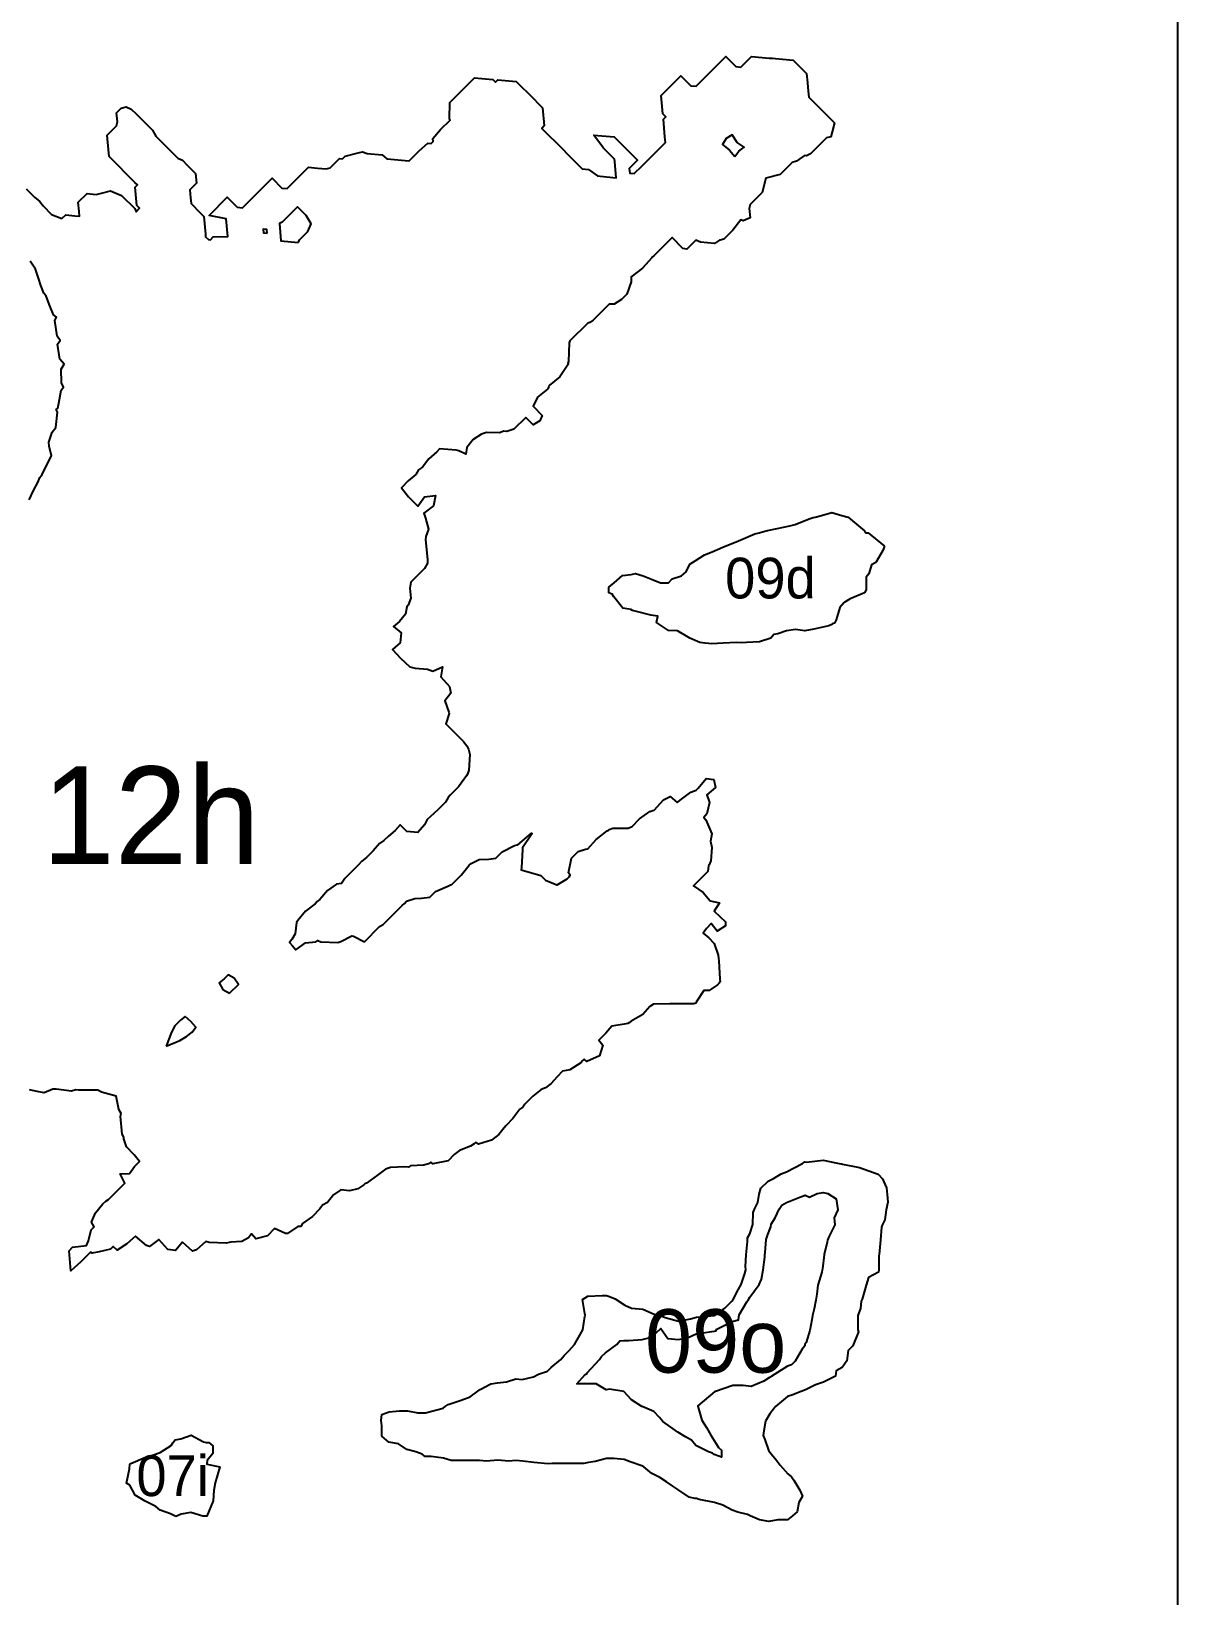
# Model space of a CAD drawing. Header units: millimetres. Extents: x 0 to 500, y 0 to 700.
# Drawn here: x 429.5 to 500, y 156.5 to 252.7 of the extents above; entities that cross this region are included whole.
import ezdxf
from ezdxf.enums import TextEntityAlignment as Align

# ---------------------------------------------------------------- set-up
doc = ezdxf.new("R2010")
doc.units = ezdxf.units.MM
for name, color, linetype in [('CORTE', 1, 'Continuous'), ('GRABADO', 5, 'Continuous'), ('HOJA', 8, 'Continuous')]:
    doc.layers.add(name, color=color, linetype=linetype)

msp = doc.modelspace()

# ---------------------------------------------------------------- linework, layer by layer
at = {"layer": 'CORTE'}
for points in [[(429.171, 242.967), (429.705, 242.433), (429.999, 242.223), (430.209, 241.929), (430.732, 241.405), (431.374, 241.141), (431.606, 241.373), (432.172, 241.319), (432.461, 241.293), (432.435, 241.582), (432.381, 242.149), (432.916, 242.683), (433.469, 242.631), (433.733, 242.696), (434.363, 242.855), (435.044, 242.573), (435.852, 241.766), (435.935, 241.563), (436.147, 241.776), (435.975, 241.949), (435.872, 243.073), (436.017, 243.217), (435.863, 243.37), (435.656, 243.577), (434.497, 244.736), (434.271, 244.962), (434.172, 246.051), (434.153, 246.275), (434.731, 246.854), (434.792, 247.097), (434.739, 247.651), (435.021, 247.933), (435.324, 248.008), (435.635, 247.88), (435.936, 247.579), (436.432, 247.084), (436.934, 246.581), (437.144, 246.209), (438.505, 244.849), (438.779, 244.736), (439.081, 244.435), (439.595, 243.92), (439.649, 243.325), (439.236, 242.912), (439.279, 242.417), (439.311, 242.065), (439.872, 241.505), (440.098, 241.279), (440.197, 240.189), (440.211, 240.027), (440.38, 239.858), (440.507, 239.847), (440.676, 240.016), (441.572, 240.034), (441.472, 241.127), (440.425, 241.337), (441.542, 242.454), (442.155, 241.841), (442.472, 241.812), (444.293, 243.633), (444.906, 243.02), (445.223, 242.991), (446.533, 244.301), (447.099, 244.252), (447.618, 244.203), (447.862, 244.263), (448.44, 244.842), (448.63, 244.825), (448.792, 244.987), (449.583, 245.187), (449.866, 245.257), (450.152, 245.139), (451.073, 245.055), (451.354, 244.814), (451.382, 244.816), (452.716, 244.695), (452.735, 244.696), (453.344, 245.305), (453.887, 245.777), (454.074, 245.759), (454.197, 245.882), (454.179, 246.068), (454.65, 246.612), (455.241, 247.202), (455.203, 247.281), (455.223, 248.275), (456.752, 249.804), (457.876, 249.701), (458.049, 249.528), (458.193, 249.672), (459.317, 249.57), (459.543, 249.344), (460.122, 248.765), (460.928, 247.96), (461.03, 246.836), (460.886, 246.692), (461.246, 246.331), (461.825, 245.752), (462.818, 244.759), (463.378, 244.199), (463.751, 244.165), (464.314, 243.764), (464.471, 243.749), (465.467, 243.659), (465.377, 244.655), (465.363, 244.805), (464.689, 245.479), (464.086, 246.279), (465.343, 246.164), (466.781, 244.727), (466.27, 244.216), (466.296, 243.934), (466.578, 243.908), (467.035, 244.366), (467.208, 244.538), (467.38, 244.711), (468.493, 245.824), (468.48, 245.978), (468.462, 246.168), (468.362, 247.265), (468.506, 247.409), (468.333, 247.582), (468.231, 248.706), (469.447, 249.921), (470.06, 249.308), (470.377, 249.279), (472.198, 251.1), (472.811, 250.487), (473.128, 250.459), (473.783, 251.114), (474.88, 251.014), (475.069, 250.996), (475.259, 250.979), (476.348, 250.88), (477.172, 250.056), (477.225, 249.498), (477.271, 248.967), (477.303, 248.615), (478.886, 247.032), (478.748, 246.476), (478.673, 246.174), (478.391, 246.104), (477.411, 245.123), (477.168, 244.992), (477.039, 245.018), (476.56, 244.664), (476.29, 244.597), (475.548, 243.856), (474.662, 243.634), (474.441, 242.748), (473.699, 242.007), (473.639, 241.763), (473.693, 241.19), (473.277, 241.012), (473.119, 241.065), (472.633, 240.43), (472.087, 239.884), (471.867, 239.822), (471.807, 239.812), (471.505, 239.615), (470.651, 239.692), (470.363, 239.825), (469.804, 239.266), (469.566, 239.312), (468.902, 239.976), (467.784, 238.857), (467.703, 238.796), (467.645, 238.738), (467.088, 238.105), (466.391, 237.564), (466.387, 237.555), (466.375, 237.249), (466.108, 236.491), (465.795, 236.178), (465.34, 235.874), (465.022, 235.874), (464.055, 234.907), (463.848, 234.765), (463.709, 234.714), (462.619, 233.624), (462.566, 233.515), (462.532, 232.353), (462.479, 232.256), (462.521, 232.214), (462.004, 231.407), (461.348, 230.881), (461.325, 230.808), (461.237, 230.659), (460.622, 230.175), (460.353, 229.605), (460.912, 229.046), (460.771, 228.71), (460.35, 228.475), (459.903, 228.922), (459.177, 228.196), (458.728, 228.056), (458.562, 228.081), (458.279, 227.969), (457.481, 227.999), (457.176, 227.892), (456.673, 227.557), (456.273, 227.068), (456.214, 226.66), (455.777, 226.861), (455.627, 226.919), (454.585, 226.984), (454.436, 226.813), (453.93, 226.378), (453.549, 225.862), (453.307, 225.691), (453.138, 225.422), (452.665, 225.015), (452.253, 224.603), (452.697, 224.04), (453.264, 223.473), (453.679, 224.034), (454.358, 224.131), (454.228, 223.482), (453.633, 223.027), (453.729, 222.739), (453.926, 222.049), (453.747, 221.598), (453.742, 221.4), (453.833, 220.401), (453.865, 220.176), (453.849, 219.957), (453.668, 219.632), (452.837, 218.801), (452.777, 218.43), (452.833, 217.807), (452.66, 217.389), (452.589, 217.278), (452.505, 216.819), (452.133, 216.382), (451.776, 216.078), (452.23, 215.671), (452.17, 215.07), (451.703, 214.651), (452.197, 214.114), (452.775, 213.582), (453.099, 213.507), (453.856, 213.438), (454.189, 213.32), (454.785, 213.585), (454.672, 212.978), (455.219, 212.385), (455.288, 211.976), (454.917, 211.491), (455.176, 210.808), (455.184, 210.729), (454.985, 210.089), (456.067, 209.006), (456.277, 208.737), (456.369, 208.537), (456.456, 208.211), (456.404, 207.229), (456.346, 207.056), (456.314, 206.99), (456.258, 206.895), (455.765, 206.207), (455.259, 205.701), (455.121, 205.55), (454.973, 205.276), (454.519, 204.821), (454.023, 204.38), (453.836, 204.212), (453.674, 203.88), (453.268, 203.409), (452.596, 203.47), (452.178, 203.887), (451.875, 203.538), (451.465, 203.182), (451.168, 202.924), (450.907, 202.728), (450.513, 202.284), (450.107, 201.877), (449.827, 201.653), (449.602, 201.402), (448.778, 200.578), (448.57, 200.266), (448.25, 200.23), (447.698, 199.85), (447.226, 199.282), (447.072, 199.169), (446.958, 199.025), (446.359, 198.571), (445.874, 197.988), (445.803, 197.867), (445.719, 197.175), (445.505, 196.826), (445.369, 196.653), (445.544, 196.448), (445.759, 196.193), (445.976, 196.353), (446.344, 196.624), (446.984, 196.688), (447.117, 196.765), (447.293, 196.692), (448.345, 196.652), (448.526, 196.715), (449.197, 197.055), (449.303, 197.036), (449.974, 196.691), (450.908, 197.624), (451.125, 197.752), (452.296, 198.922), (452.442, 199.043), (452.575, 199.189), (453.073, 199.358), (453.49, 199.372), (453.991, 199.428), (454.343, 199.78), (455.111, 200.109), (455.265, 200.196), (455.348, 200.209), (455.928, 200.789), (456.417, 201.403), (456.546, 201.51), (456.656, 201.564), (457.035, 201.753), (457.639, 201.774), (458.061, 201.821), (458.455, 202.215), (459.202, 202.6), (459.381, 202.641), (459.415, 202.647), (460.253, 203.375), (460.291, 203.341), (459.708, 202.467), (459.701, 202.334), (459.644, 201.251), (459.628, 201.108), (460.83, 200.765), (461.118, 200.477), (461.806, 200.194), (461.84, 200.187), (462.449, 200.562), (462.576, 200.688), (462.636, 200.779), (462.526, 200.925), (462.716, 201.836), (463.118, 202.238), (463.573, 202.374), (463.718, 202.41), (464.237, 202.971), (464.908, 203.502), (464.993, 203.542), (465.039, 203.583), (465.252, 203.68), (466.204, 203.68), (466.448, 203.784), (466.903, 204.239), (467.522, 204.697), (467.722, 204.769), (467.788, 204.789), (468.363, 205.406), (468.777, 205.621), (469.221, 205.252), (469.564, 205.514), (470.061, 205.895), (470.384, 206.014), (470.508, 206.138), (471.006, 206.729), (471.461, 206.657), (471.574, 206.165), (471.038, 205.726), (471.208, 205.249), (471.033, 204.55), (470.856, 204.338), (470.981, 204.188), (471.338, 203.318), (471.266, 202.872), (471.348, 202.486), (471.285, 201.669), (471.173, 201.421), (471.148, 201.35), (471.092, 201.007), (470.209, 200.124), (470.817, 199.726), (471.237, 199.209), (471.817, 199.076), (471.49, 198.576), (472.195, 197.911), (472.193, 197.663), (471.664, 197.344), (471.299, 197.807), (471.008, 197.516), (470.806, 197.213), (471.16, 196.926), (471.496, 196.59), (471.729, 195.861), (471.758, 195.688), (471.769, 195.514), (471.843, 194.389), (471.858, 194.218), (471.776, 194.117), (471.697, 194.053), (471.173, 193.69), (470.859, 193.69), (470.387, 192.983), (470.353, 192.913), (470.246, 192.878), (469.007, 192.883), (468.904, 192.878), (468.756, 192.865), (467.748, 192.855), (467.538, 192.704), (467.104, 192.228), (466.378, 191.817), (466.285, 191.734), (466.179, 191.668), (465.951, 191.623), (465.193, 191.5), (464.833, 191.077), (464.388, 190.632), (464.646, 190.339), (464.436, 189.673), (463.652, 189.338), (463.494, 189.471), (463.411, 189.388), (463.295, 189.244), (462.614, 188.827), (462.169, 188.729), (461.808, 188.368), (461.462, 187.983), (461.115, 187.719), (460.842, 187.613), (460.34, 187.208), (459.841, 186.709), (459.713, 186.532), (459.54, 186.396), (459.107, 185.834), (458.685, 185.384), (458.49, 185.144), (458.25, 184.85), (457.789, 184.491), (456.99, 184.25), (456.818, 184.352), (456.72, 184.267), (456.508, 184.133), (455.815, 183.85), (455.502, 183.604), (455.124, 183.226), (454.187, 183.031), (454.065, 183.137), (453.987, 183.058), (453.631, 182.956), (452.805, 182.907), (452.681, 182.829), (452.447, 182.85), (451.58, 182.811), (451.28, 182.715), (450.788, 182.338), (450.104, 181.861), (450.008, 181.807), (449.949, 181.753), (449.563, 181.512), (449.065, 181.387), (448.521, 181.437), (448.067, 181.141), (447.702, 180.656), (447.396, 180.499), (447.239, 180.271), (446.775, 179.808), (446.17, 179.373), (446.058, 179.196), (445.875, 179.179), (445.245, 178.767), (445.129, 178.754), (444.446, 179.057), (444.011, 178.623), (443.29, 178.424), (443.029, 178.739), (442.845, 178.499), (442.431, 178.259), (441.759, 178.215), (441.664, 178.204), (441.472, 178.153), (440.434, 178.211), (440.233, 178.266), (439.642, 177.751), (439.405, 177.675), (438.794, 178.222), (438.351, 177.712), (437.892, 177.766), (437.334, 178.379), (436.766, 177.968), (436.573, 178.021), (435.896, 178.603), (435.359, 178.119), (434.761, 177.727), (434.523, 177.965), (434.355, 177.797), (433.671, 177.626), (433.223, 177.553), (433.137, 177.609), (432.543, 177.015), (431.925, 176.453), (431.811, 177.7), (432.027, 177.916), (432.878, 178.011), (433.004, 178.305), (433.172, 178.98), (433.353, 179.16), (433.183, 179.461), (433.447, 180.02), (433.89, 180.584), (434.078, 180.739), (434.229, 180.839), (435.239, 181.85), (434.956, 182.416), (435.522, 182.446), (435.843, 182.88), (436.149, 183.186), (435.824, 183.599), (435.336, 184.087), (435.17, 184.574), (435.171, 184.684), (435.081, 184.866), (434.981, 185.973), (435.013, 186.132), (434.879, 186.375), (434.714, 187.202), (433.813, 187.439), (433.627, 187.55), (433.572, 187.563), (432.388, 187.574), (432.229, 187.592), (431.955, 187.5), (431.028, 187.624), (430.805, 187.622), (430.284, 187.398), (429.848, 187.485), (429.382, 187.579)], [(429.366, 223.858), (429.63, 224.439), (429.889, 224.921), (430.017, 225.22), (430.074, 225.32), (430.159, 225.421), (430.518, 226.173), (430.735, 226.561), (430.596, 227.162), (430.575, 227.391), (430.781, 228.01), (430.995, 228.304), (431.099, 229.237), (431.017, 229.4), (431.129, 229.495), (431.177, 229.794), (431.327, 230.599), (431.478, 230.778), (431.337, 231.04), (431.331, 231.887), (431.501, 232.188), (431.249, 232.508), (431.096, 233.43), (431.274, 233.647), (431.078, 233.912), (430.944, 234.884), (431.035, 235.077), (430.855, 235.237), (430.634, 235.773), (430.405, 236.369), (430.251, 236.561), (430.074, 237.034), (429.925, 237.48), (429.739, 238.041), (429.411, 238.523)]]:
    msp.add_lwpolyline(points, dxfattribs=at)
for points in [[(472.755, 244.951), (473, 245.297), (473.337, 245.536), (472.9, 245.822), (472.593, 246.29), (472.229, 246.068), (472.003, 245.698), (472.435, 245.357), (472.755, 244.951)], [(445.905, 239.676), (446, 239.852), (446.491, 240.343), (446.694, 240.814), (446.395, 241.341), (445.863, 241.873), (444.921, 240.931), (444.745, 240.836), (444.842, 239.773), (445.905, 239.676)], [(443.99, 240.245), (443.969, 240.472), (443.742, 240.493), (443.763, 240.266), (443.99, 240.245)], [(481.972, 220.999), (481.865, 220.732), (481.423, 219.994), (481.174, 219.856), (481.007, 219.298), (480.845, 219.097), (480.845, 218.317), (480.738, 218.137), (479.862, 217.772), (479.486, 217.537), (479.213, 217.233), (478.987, 216.485), (478.89, 216.284), (478.795, 216.251), (478.763, 216.212), (478.539, 216.105), (477.619, 215.913), (477.061, 215.797), (476.492, 215.876), (475.943, 215.799), (475.4, 215.629), (475.15, 215.577), (474.971, 215.354), (474.283, 215.125), (473.477, 215.08), (473.158, 215.062), (472.842, 215.08), (472.05, 215.041), (471.337, 215.006), (470.925, 215.04), (470.61, 215.093), (469.991, 215.351), (469.784, 215.477), (469.242, 215.805), (468.687, 215.831), (467.95, 216.308), (468.018, 216.704), (467.584, 216.776), (466.715, 216.993), (466.462, 217.057), (466.356, 217.109), (465.874, 217.202), (465.314, 217.903), (465.224, 218.054), (465, 218.147), (465, 218.483), (465.328, 218.758), (465.852, 219.195), (466.384, 219.269), (466.47, 219.297), (466.643, 219.326), (467.117, 219.194), (467.628, 218.982), (468.186, 218.749), (468.678, 218.749), (468.9, 218.995), (469.484, 219.19), (469.762, 219.421), (469.996, 219.909), (470.322, 220.113), (470.9, 220.475), (471.36, 220.667), (472.017, 220.94), (472.27, 221.045), (472.842, 221.284), (473.129, 221.404), (473.992, 221.763), (474.249, 221.834), (474.375, 221.87), (474.759, 221.975), (475.365, 222.101), (476.133, 222.262), (476.47, 222.333), (477.327, 222.689), (477.584, 222.761), (477.71, 222.796), (478.091, 222.901), (478.716, 223.074), (479.34, 222.901), (479.737, 222.792), (479.875, 222.676), (480.744, 221.952), (480.813, 221.837), (480.966, 221.837), (481.972, 220.999)], [(441.687, 193.526), (442.231, 194.07), (441.97, 194.45), (441.594, 194.662), (441.345, 194.413), (441.044, 194.167), (441.264, 193.749), (441.687, 193.526)], [(437.784, 190.274), (438.615, 190.631), (439.039, 190.876), (439.379, 191.143), (439.611, 191.439), (439.31, 191.795), (438.954, 192.096), (438.655, 191.861), (438.321, 191.527), (438.112, 191.138), (437.784, 190.274)], [(451.015, 167.256), (451.053, 167.634), (451.494, 167.798), (452.139, 167.857), (452.63, 167.857), (453.271, 167.724), (453.724, 167.724), (454.421, 167.917), (454.814, 168.026), (454.95, 168.121), (455.136, 168.251), (455.933, 168.506), (456.474, 168.714), (457.028, 169.129), (457.105, 169.174), (457.752, 169.518), (458.171, 169.587), (458.725, 169.649), (459.285, 169.827), (459.687, 169.779), (460.377, 169.944), (460.677, 170.104), (461.233, 170.303), (461.466, 170.524), (462.055, 171.015), (462.269, 171.265), (462.573, 171.564), (462.896, 171.932), (463.141, 172.369), (463.404, 172.839), (463.533, 173.645), (463.555, 173.741), (463.533, 173.837), (463.394, 174.704), (463.716, 174.905), (464.609, 174.942), (464.861, 174.942), (465.057, 174.888), (465.392, 174.733), (465.998, 174.345), (466.401, 174.164), (467.092, 174.1), (467.795, 173.807), (468.008, 173.662), (468.191, 173.709), (468.465, 173.599), (469.3, 173.377), (470.035, 173.517), (470.395, 173.62), (470.611, 173.641), (471.497, 173.726), (471.631, 173.804), (472.141, 174.168), (472.575, 174.59), (472.659, 174.706), (472.966, 175.297), (473.156, 175.624), (473.378, 176.297), (473.439, 176.525), (473.411, 176.731), (473.449, 177.452), (473.534, 178.266), (473.54, 178.377), (473.547, 178.495), (473.674, 178.738), (473.859, 179.312), (473.894, 180.052), (473.963, 180.255), (474.177, 180.67), (474.262, 181.167), (474.36, 181.548), (474.811, 181.971), (475.143, 182.143), (475.605, 182.419), (475.935, 182.557), (476.921, 183.07), (476.985, 183.108), (477.056, 183.167), (477.166, 183.152), (478.194, 183.259), (479.064, 183.078), (479.269, 183.04), (479.315, 183.031), (479.388, 183.018), (480.433, 182.824), (480.999, 182.615), (481.567, 182.404), (481.845, 182.121), (482.084, 181.574), (482.119, 181.158), (482.16, 180.68), (482.058, 180.213), (481.992, 179.605), (481.813, 179.269), (481.771, 179.142), (481.728, 178.366), (481.63, 177.463), (481.627, 177.44), (481.626, 177.422), (481.626, 176.508), (481.588, 176.385), (480.982, 176.048), (480.839, 175.572), (480.585, 174.726), (480.547, 174.632), (480.529, 174.605), (480.487, 174.146), (480.32, 173.726), (480.32, 172.829), (480.368, 172.709), (480.023, 171.846), (479.731, 171.555), (479.657, 170.934), (479.353, 170.512), (478.987, 170.308), (478.944, 169.986), (478.219, 169.623), (477.719, 169.457), (477.109, 169.144), (476.835, 169.039), (476.257, 168.816), (476.003, 168.741), (475.27, 168.13), (475.134, 167.954), (474.917, 167.672), (474.636, 167.23), (474.552, 166.634), (474.51, 166.34), (474.614, 166.096), (474.833, 165.437), (474.916, 165.313), (475.294, 164.841), (475.546, 164.525), (476.019, 163.987), (476.252, 163.793), (476.391, 163.591), (476.756, 162.984), (476.914, 162.621), (476.696, 162.221), (476.599, 161.658), (476.297, 161.406), (475.994, 161.154), (475.411, 161.154), (474.855, 161.051), (474.285, 161.157), (473.711, 161.396), (473.546, 161.484), (472.934, 161.626), (472.601, 161.752), (472.013, 162.064), (471.502, 162.228), (470.561, 162.409), (470.393, 162.466), (470.306, 162.475), (469.949, 162.554), (469.256, 163.017), (468.941, 163.227), (468.549, 163.488), (468.148, 163.756), (467.651, 164.003), (467.159, 164.414), (467.045, 164.468), (466.321, 164.727), (465.945, 164.861), (465.317, 164.936), (464.861, 164.936), (464.16, 164.742), (463.751, 164.673), (463.475, 164.627), (461.521, 164.627), (461.286, 164.594), (460.396, 164.686), (459.711, 164.758), (459.292, 164.802), (458.867, 164.757), (458.181, 164.814), (457.495, 164.757), (457.065, 164.802), (455.316, 164.802), (454.831, 164.937), (454.073, 165.042), (453.707, 165.042), (453.525, 165.194), (453.14, 165.332), (452.592, 165.484), (452.07, 165.822), (451.478, 165.936), (451.047, 166.295), (451.047, 166.929), (451.015, 167.256)], [(438.383, 161.354), (438.056, 161.517), (437.419, 161.746), (437.156, 161.967), (436.543, 162.274), (436.494, 162.298), (435.869, 162.673), (435.547, 163.281), (435.346, 163.419), (435.53, 164.297), (435.551, 164.577), (435.61, 164.628), (436.506, 165.012), (437.012, 165.142), (437.423, 165.294), (438.096, 165.729), (438.187, 165.881), (438.343, 166.068), (438.688, 166.137), (439.315, 166.353), (440.088, 165.956), (440.245, 165.918), (440.402, 165.918), (440.66, 165.712), (440.66, 165.229), (440.308, 164.811), (440.284, 164.584), (441.093, 164.423), (440.794, 163.436), (440.72, 162.952), (440.677, 162.323), (440.286, 161.385), (440.032, 161.385), (439.304, 161.603), (438.704, 161.514), (438.383, 161.354)]]:
    msp.add_lwpolyline(points, close=True, dxfattribs=at)
at = {"layer": 'GRABADO'}
msp.add_lwpolyline([(464.563, 171.203), (464.803, 171.425), (465.503, 171.944), (465.691, 172.153), (465.957, 172.19), (466.232, 172.19), (467.062, 172.243), (467.629, 172.389), (468.198, 172.922), (468.629, 172.294), (469.293, 172.239), (469.898, 172.365), (470.387, 172.594), (471.335, 172.742), (471.51, 172.762), (471.601, 172.777), (471.658, 172.872), (472.605, 173.345), (472.979, 173.454), (473.026, 173.767), (473.501, 174.558), (473.608, 174.706), (473.628, 174.745), (473.681, 174.837), (474.261, 175.631), (474.391, 175.942), (474.495, 176.531), (474.598, 177.301), (474.605, 177.452), (474.618, 177.589), (474.695, 178.387), (474.784, 178.697), (474.97, 179.161), (474.988, 179.325), (475.24, 179.711), (475.488, 180.262), (475.651, 180.502), (475.935, 180.66), (476.764, 180.983), (477.079, 181.121), (477.362, 180.996), (477.818, 181.224), (478.192, 181.282), (478.481, 181.222), (478.993, 180.881), (479.093, 180.215), (478.867, 179.712), (478.91, 179.285), (478.567, 178.598), (478.458, 178.349), (478.43, 178.218), (478.264, 177.46), (478.261, 177.437), (478.16, 176.592), (478.136, 176.503), (478.111, 176.375), (477.871, 175.578), (477.807, 175.037), (477.734, 174.653), (477.634, 174.127), (477.538, 173.725), (477.488, 173.448), (477.371, 172.797), (477.148, 172.054), (477.073, 171.93), (477.067, 171.86), (476.905, 171.649), (476.465, 170.916), (476.251, 170.693), (475.999, 170.612), (475.001, 169.973), (474.946, 169.934), (474.897, 169.9), (474.541, 169.678), (473.754, 169.349), (473.281, 169.415), (472.644, 169.415), (471.565, 169.055), (471.544, 169.048), (471.535, 169.045), (471.526, 169.042), (470.476, 168.167), (470.481, 168.152), (470.739, 167.287), (471.018, 166.822), (471.29, 166.368), (471.585, 165.877), (471.752, 165.598), (471.944, 165.439), (471.944, 165.009), (471.48, 165.164), (471.385, 165.258), (471.144, 165.334), (470.362, 165.724), (470.087, 166.045), (469.716, 166.265), (469.256, 166.539), (468.831, 166.843), (468.33, 167.201), (468.129, 167.452), (467.779, 167.817), (467.06, 168.116), (467.034, 168.132), (466.399, 168.529), (465.931, 169.048), (465.049, 169.196), (464.836, 169.152), (464.24, 169.525), (463.048, 169.525), (463.561, 170.095), (463.641, 170.139), (463.684, 170.183), (464.426, 171.008), (464.563, 171.203)], close=True, dxfattribs=at)
at = {"layer": 'HOJA'}
msp.add_lwpolyline([(0, 0), (500, 0), (500, 700), (0, 700)], close=True, dxfattribs=at)

# ---------------------------------------------------------------- texts
at = {"layer": 'GRABADO'}
for s, height, p in [('09d', 2.5, (474.949, 219.046)), ('12h', 6, (436.846, 204.465)), ('09o', 3.8932, (471.581, 172.15)), ('07i', 2.5, (438.182, 163.866))]:
    msp.add_text(s, height=height, dxfattribs=at).set_placement(p, align=Align.MIDDLE_CENTER)

doc.saveas('drawing.dxf')
